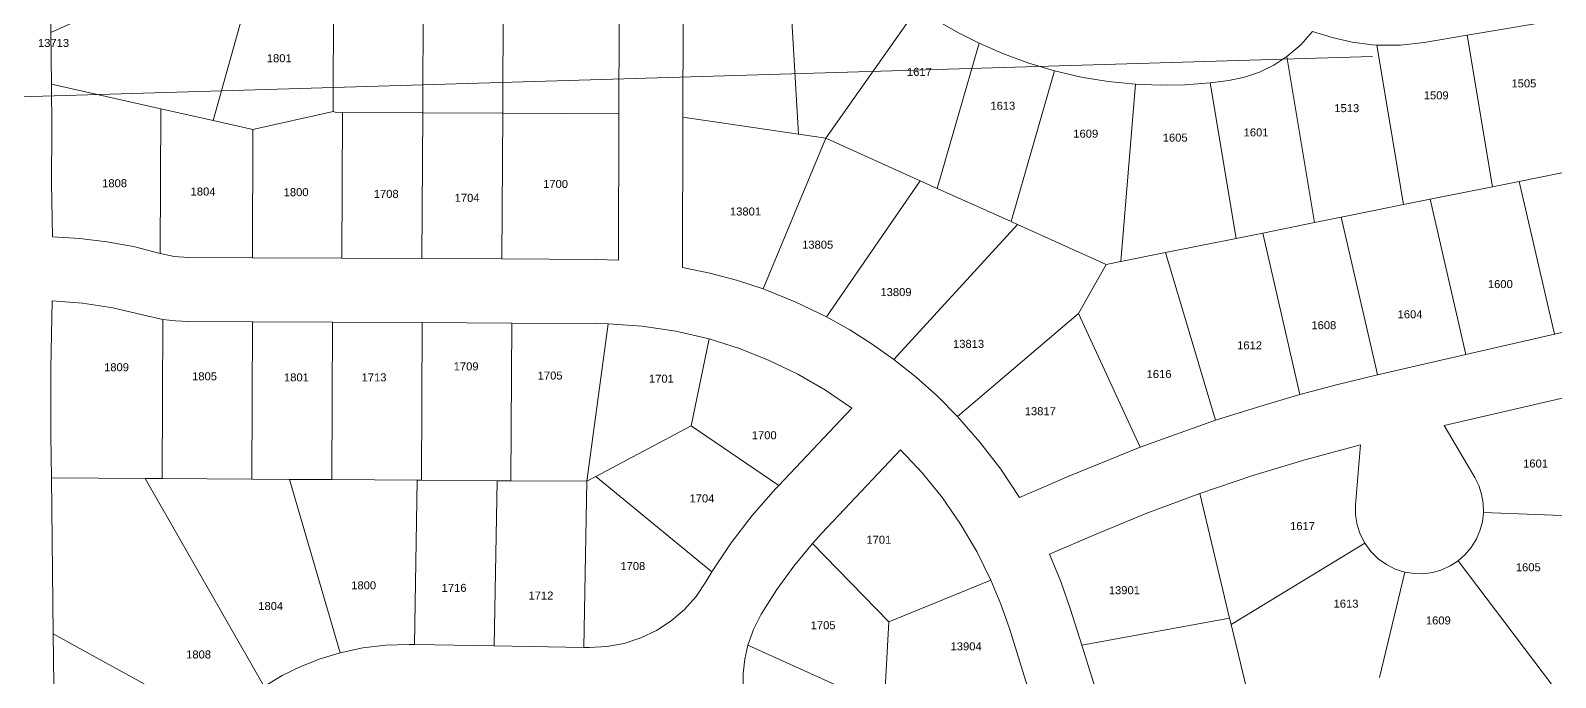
# Model space of a CAD drawing. Header units: feet. Extents: x 865220 to 5618803, y -2240498 to 1935234.
# Drawn here: x 2805746 to 2807175, y 967606 to 968212 of the extents above; entities that cross this region are included whole.
import ezdxf
from ezdxf.enums import TextEntityAlignment as Align

# ---------------------------------------------------------------- set-up
doc = ezdxf.new("R2010")
doc.units = ezdxf.units.FT
doc.header["$LTSCALE"] = 0.015
doc.header["$MEASUREMENT"] = 0
doc.layers.add('Dakota County Addresses', color=7, linetype='Continuous')
doc.layers.add('Dakota County Parcels', color=7, linetype='Continuous')
doc.styles.add('Dimensions 100', font='arial.ttf')

# ---------------------------------------------------------------- blocks, each defined once
blk = doc.blocks.new('ACMAP_ANN_TEMPLATE_Dakota County Addresses')
at = {"layer": 'Dakota County Addresses', "style": 'Dimensions 100'}
blk.add_attdef('DakotaCountyAddress', text='', height=50, dxfattribs=at).set_placement((0, 0), align=Align.CENTER)

msp = doc.modelspace()

# ---------------------------------------------------------------- linework, layer by layer
at = {"layer": 'Dakota County Parcels', "lineweight": 5}
for p, q in [((2805764.8, 968210.3), (2805763.2, 968377.4)), ((2805764.8, 968210.3), (2805909.1, 968275.4)), ((2806113.2, 968135.1), (2806113.8, 968270.1)), ((2806188.2, 968134.7), (2806188.8, 968270.9)), ((2806456.4, 968269.2), (2806465.3, 968115.2)), ((2806029.2, 968136.3), (2806029.8, 968256.7)), ((2805916.8, 968127.8), (2805948.4, 968240.7)), ((2806491.1, 968111.4), (2806577.1, 968233.5)), ((2807092, 968207.8), (2807175.8, 968221.9)), ((2805765.3, 968161.8), (2805764.8, 968210.3)), ((2806297.1, 968134.2), (2806297.3, 968219.2)), ((2806357.1, 968131.1), (2806357.3, 968220)), ((2807051.5, 968201), (2807092, 968207.8)), ((2807115.8, 968065.9), (2807092, 968207.8)), ((2806595.4, 968064.3), (2806634.5, 968200.2)), ((2807003.1, 968198.9), (2807007.4, 968198.6)), ((2807032.4, 968049.1), (2807007.4, 968198.6)), ((2805691.3, 968148.6), (2807003.2, 968187.9)), ((2806923, 968187.8), (2806949, 968032.3)), ((2806664.5, 968033.2), (2806705.1, 968174.4)), ((2806851.1, 968163.1), (2806868.7, 968165.3)), ((2805765.3, 968161.8), (2805867.7, 968138.8)), ((2805765.7, 968119.4), (2805765.3, 968161.8)), ((2806767.5, 967995.7), (2806781.1, 968161.8)), ((2806851.1, 968163.1), (2806875.5, 968017.4)), ((2805867.1, 968003.4), (2805867.7, 968138.8)), ((2805867.7, 968138.8), (2805916.8, 968127.8)), ((2805954.1, 968119.5), (2806029.2, 968136.3)), ((2806029.2, 968136.3), (2806031.2, 968135.8)), ((2805916.8, 968127.8), (2805954.1, 968119.5)), ((2806031.2, 968135.8), (2806038.2, 968135.5)), ((2806037.5, 967998.9), (2806038.2, 968135.5)), ((2806038.2, 968135.5), (2806113.2, 968135.1)), ((2806112.5, 967998.5), (2806113.2, 968135.1)), ((2806113.2, 968135.1), (2806188.2, 968134.7)), ((2806187.5, 967998.2), (2806188.2, 968134.7)), ((2806188.2, 968134.7), (2806297.1, 968134.2)), ((2806296.8, 967997.2), (2806297.1, 968134.2)), ((2806356.7, 967990.3), (2806357.1, 968131.1)), ((2806357.1, 968131.1), (2806465.3, 968115.2)), ((2805953.6, 967999.3), (2805954.1, 968119.5)), ((2806491.1, 968111.4), (2806432.1, 967970.1)), ((2806465.3, 968115.2), (2806491.1, 968111.4)), ((2806491.1, 968111.4), (2806579.5, 968071.5)), ((2807140.6, 968070.9), (2807199.1, 968082.7)), ((2806491.5, 967944), (2806579.5, 968071.5)), ((2806579.5, 968071.5), (2806595.4, 968064.3)), ((2807057.3, 968054.1), (2807115.8, 968065.9)), ((2807115.8, 968065.9), (2807140.6, 968070.9)), ((2807140.6, 968070.9), (2807173.6, 967927.7)), ((2806595.4, 968064.3), (2806664.5, 968033.2)), ((2807032.4, 968049.1), (2807057.3, 968054.1)), ((2807057.3, 968054.1), (2807090.7, 967908.6)), ((2806949, 968032.3), (2806973.9, 968037.3)), ((2806973.9, 968037.3), (2807004.9, 968043.5)), ((2806973.9, 968037.3), (2807006.6, 967895.3)), ((2807004.9, 968043.5), (2807032.4, 968049.1)), ((2806554.8, 967903.9), (2806670.6, 968030.4)), ((2806664.5, 968033.2), (2806670.6, 968030.4)), ((2806670.6, 968030.4), (2806753.8, 967992.9)), ((2806875.5, 968017.4), (2806900.3, 968022.4)), ((2806900.3, 968022.4), (2806949, 968032.3)), ((2806900.3, 968022.4), (2806935.2, 967871.1)), ((2806809.2, 968004.1), (2806875.5, 968017.4)), ((2805893.7, 967999.6), (2805953.6, 967999.3)), ((2805953.6, 967999.3), (2806037.5, 967998.9)), ((2806037.5, 967998.9), (2806112.5, 967998.5)), ((2806112.5, 967998.5), (2806187.5, 967998.2)), ((2806187.5, 967998.2), (2806275.9, 967997.7)), ((2806296.8, 967997.2), (2806275.9, 967997.7)), ((2806753.8, 967992.9), (2806767.5, 967995.7)), ((2806767.5, 967995.7), (2806809.2, 968004.1)), ((2806809.2, 968004.1), (2806856.2, 967847.1)), ((2806753.8, 967992.9), (2806727.7, 967947)), ((2805850.5, 967945.8), (2805869.7, 967941.5)), ((2805869, 967792.5), (2805869.7, 967941.5)), ((2805893.5, 967939.6), (2805953.7, 967939.3)), ((2805953, 967792), (2805953.7, 967939.3)), ((2805953.7, 967939.3), (2806028.7, 967938.9)), ((2806028, 967791.5), (2806028.7, 967938.9)), ((2806028.7, 967938.9), (2806112.7, 967938.5)), ((2806112, 967790.9), (2806112.7, 967938.5)), ((2806112.7, 967938.5), (2806196.7, 967938.1)), ((2806195.9, 967790.4), (2806196.7, 967938.1)), ((2806196.7, 967938.1), (2806275.6, 967937.8)), ((2806266.9, 967789.9), (2806287.1, 967937.5)), ((2806287.1, 967937.5), (2806275.6, 967937.8)), ((2806614.3, 967850.6), (2806727.7, 967947)), ((2806727.7, 967947), (2806785.5, 967821.9)), ((2807173.6, 967927.7), (2807246.6, 967944.5)), ((2806364.8, 967841.7), (2806381.6, 967923.2)), ((2807090.7, 967908.6), (2807173.6, 967927.7)), ((2807007.9, 967889.5), (2807090.7, 967908.6)), ((2807006.6, 967895.3), (2807007.9, 967889.5)), ((2807007.9, 967889.5), (2807006.6, 967889.2)), ((2807070.3, 967842.3), (2807216, 967875.9)), ((2806447, 967786), (2806515.4, 967858.5)), ((2806275.5, 967794.4), (2806364.8, 967841.7)), ((2806364.8, 967841.7), (2806447, 967786)), ((2806856.2, 967847.1), (2806785.5, 967821.9)), ((2807070.3, 967842.3), (2807099, 967793.6)), ((2805765.3, 967793.2), (2805764.9, 967833.2)), ((2806785.5, 967821.9), (2806718.8, 967794.8)), ((2806987.4, 967767.9), (2806991.9, 967824)), ((2806487.2, 967741.2), (2806561, 967819.4)), ((2805765.3, 967793.2), (2805853.3, 967792.6)), ((2805767, 967646.9), (2805765.3, 967793.2)), ((2806266.9, 967789.9), (2806275.5, 967794.4)), ((2806275.5, 967794.4), (2806384.2, 967705)), ((2806672.5, 967774.7), (2806718.8, 967794.8)), ((2805853.3, 967792.6), (2805869, 967792.5)), ((2805853.3, 967792.6), (2805964.8, 967597.8)), ((2805869, 967792.5), (2805953, 967792)), ((2805953, 967792), (2805988.3, 967791.7)), ((2805988.3, 967791.7), (2806028, 967791.5)), ((2805988.3, 967791.7), (2806035.8, 967629.3)), ((2806028, 967791.5), (2806107.9, 967790.9)), ((2806105.4, 967637), (2806107.9, 967790.9)), ((2806107.9, 967790.9), (2806112, 967790.9)), ((2806112, 967790.9), (2806182.9, 967790.4)), ((2806180.3, 967635.7), (2806182.9, 967790.4)), ((2806182.9, 967790.4), (2806195.9, 967790.4)), ((2806195.9, 967790.4), (2806266.9, 967789.9)), ((2806264.3, 967634.3), (2806266.9, 967789.9)), ((2806443.6, 967782.4), (2806447, 967786)), ((2806841.3, 967778.5), (2806869.3, 967661.8)), ((2807107.2, 967760.8), (2807246.3, 967755.3)), ((2806487.2, 967741.2), (2806478.4, 967731.6)), ((2806700.6, 967721.5), (2806742.6, 967739.7)), ((2806478.4, 967731.6), (2806550.1, 967658.3)), ((2806870.8, 967655.6), (2806996, 967731.9)), ((2807083.5, 967715.4), (2807203.5, 967557.1)), ((2806384.2, 967705), (2806378.6, 967695.6)), ((2806550.1, 967658.3), (2806645.7, 967697.3)), ((2807009.8, 967606.1), (2807033.4, 967704.8)), ((2806720.2, 967669.9), (2806730.7, 967636.5)), ((2806545.5, 967578.5), (2806550.1, 967658.3)), ((2806663, 967651.9), (2806679.7, 967598.7)), ((2806730.7, 967636.5), (2806869.3, 967661.8)), ((2806869.3, 967661.8), (2806870.8, 967655.6)), ((2806870.8, 967655.6), (2806892.9, 967563.7)), ((2805767, 967646.9), (2805924.3, 967560.5)), ((2805769.1, 967459.2), (2805767, 967646.9)), ((2806100.4, 967637.1), (2806105.4, 967637)), ((2806105.4, 967637), (2806180.3, 967635.7)), ((2806418, 967636.3), (2806545.5, 967578.5)), ((2806730.7, 967636.5), (2806760.6, 967541.1)), ((2806180.3, 967635.7), (2806264.3, 967634.3)), ((2806264.3, 967634.3), (2806269.6, 967634.2))]:
    msp.add_line(p, q, dxfattribs=at)
for points in [[(2806577.1, 968233.5), (2806595.6, 968221.4), (2806614.8, 968210.3), (2806634.5, 968200.2)], [(2806923, 968187.8), (2806935.9, 968198.8), (2806947.1, 968211.4)], [(2806947.1, 968211.4), (2806965.3, 968205.5), (2806984.1, 968201.3), (2807003.1, 968198.9)], [(2806634.5, 968200.2), (2806657.5, 968190.2), (2806681.1, 968181.5), (2806705.1, 968174.4)], [(2807007.4, 968198.6), (2807029.5, 968198.6), (2807051.5, 968201)], [(2806868.7, 968165.3), (2806883.2, 968168.4), (2806897.2, 968173.2), (2806910.6, 968179.7), (2806923, 968187.8)], [(2806705.1, 968174.4), (2806730.2, 968168.6), (2806755.5, 968164.4), (2806781.1, 968161.8)], [(2806781.1, 968161.8), (2806804.4, 968160.9), (2806827.8, 968161.3), (2806851.1, 968163.1)], [(2805765.7, 968119.4), (2805765.5, 968069.1), (2805766.2, 968018.8)], [(2805867.1, 968003.4), (2805842.3, 968009.7), (2805817.1, 968014.3), (2805791.8, 968017.4), (2805766.2, 968018.8)], [(2805867.1, 968003.4), (2805880.3, 968000.6), (2805893.7, 967999.6)], [(2806432.1, 967970.1), (2806407.3, 967978.2), (2806382.2, 967985), (2806356.7, 967990.3)], [(2806491.5, 967944), (2806462.2, 967958.1), (2806432.1, 967970.1)], [(2805766.1, 967958.8), (2805764.9, 967896), (2805764.9, 967833.2)], [(2805850.5, 967945.8), (2805822.7, 967952.5), (2805794.5, 967956.8), (2805766.1, 967958.8)], [(2805869.7, 967941.5), (2805881.5, 967940.1), (2805893.5, 967939.6)], [(2806381.6, 967923.2), (2806350.5, 967930.4), (2806319, 967935.2), (2806287.1, 967937.5)], [(2806554.8, 967903.9), (2806534.4, 967918.4), (2806513.3, 967931.7), (2806491.5, 967944)], [(2806515.4, 967858.5), (2806490.7, 967875.3), (2806464.8, 967890.2), (2806437.9, 967903.2), (2806410.1, 967914.3), (2806381.6, 967923.2)], [(2806614.3, 967850.6), (2806595.5, 967869.5), (2806575.6, 967887.3), (2806554.8, 967903.9)], [(2807006.6, 967889.2), (2806970.8, 967880.5), (2806935.2, 967871.1)], [(2806935.2, 967871.1), (2806895.6, 967859.4), (2806856.2, 967847.1)], [(2806672.5, 967774.7), (2806654.8, 967801.3), (2806635.4, 967826.7), (2806614.3, 967850.6)], [(2806991.9, 967824), (2806941.2, 967810.4), (2806891, 967795.2), (2806841.3, 967778.5)], [(2806645.7, 967697.3), (2806632.4, 967724.1), (2806617.3, 967749.8), (2806600.2, 967774.4), (2806581.4, 967797.6), (2806561, 967819.4)], [(2807107.2, 967760.8), (2807106.9, 967769.3), (2807105.4, 967777.8), (2807102.8, 967785.9), (2807099, 967793.6)], [(2806443.6, 967782.4), (2806422, 967757.9), (2806402.2, 967732.1), (2806384.2, 967705)], [(2806841.3, 967778.5), (2806791.6, 967759.9), (2806742.6, 967739.7)], [(2806987.4, 967767.9), (2806987.4, 967758.5), (2806988.9, 967749.2), (2806991.7, 967740.3), (2806996, 967731.9)], [(2807083.5, 967715.4), (2807090.1, 967721.2), (2807095.8, 967727.9), (2807100.4, 967735.4), (2807103.9, 967743.5), (2807106.2, 967752), (2807107.2, 967760.8)], [(2806478.4, 967731.6), (2806461, 967710.5), (2806444.9, 967688.4), (2806430.4, 967665.3)], [(2806996, 967731.9), (2807001.7, 967724.1), (2807008.6, 967717.3)], [(2806996, 967731.9), (2807001.7, 967724.1), (2807008.6, 967717.3), (2807008.6, 967717.3)], [(2806720.2, 967669.9), (2806711.1, 967696), (2806700.6, 967721.5)], [(2807008.6, 967717.3), (2807016.2, 967711.8), (2807024.5, 967707.7), (2807033.4, 967704.8)], [(2807033.4, 967704.8), (2807042.1, 967703.4), (2807050.9, 967703.3), (2807059.6, 967704.5), (2807068.1, 967706.9), (2807076.1, 967710.6), (2807083.5, 967715.4)], [(2806269.6, 967634.2), (2806285.9, 967635), (2806302, 967638), (2806317.6, 967643.1), (2806332.4, 967650.1), (2806346.1, 967659.1), (2806358.5, 967669.8), (2806369.4, 967682), (2806378.6, 967695.6)], [(2806663, 967651.9), (2806655, 967674.9), (2806645.7, 967697.3)], [(2806430.4, 967665.3), (2806423.3, 967651.2), (2806418, 967636.3)], [(2806100.4, 967637.1), (2806078.6, 967636.4), (2806057.1, 967633.8), (2806035.8, 967629.3)], [(2806418, 967636.3), (2806415, 967623.1), (2806413.5, 967609.8), (2806413.4, 967596.3)], [(2806035.8, 967629.3), (2806017.2, 967623.6), (2805999, 967616.4), (2805981.5, 967607.8), (2805964.8, 967597.8)]]:
    msp.add_lwpolyline(points, dxfattribs=at)

# ---------------------------------------------------------------- block references
at = {"layer": 'Dakota County Addresses', "lineweight": 5, "xscale": 0.15, "yscale": 0.15, "zscale": 0.15}
for p, values in [((2805767.3, 968196.8), {'DakotaCountyAddress': '13713'}), ((2805978.8, 968182.5), {'DakotaCountyAddress': '1801'}), ((2806578.6, 968169.7), {'DakotaCountyAddress': '1617'}), ((2807145.1, 968158.9), {'DakotaCountyAddress': '1505'}), ((2807062.9, 968147.7), {'DakotaCountyAddress': '1509'}), ((2806656.8, 968138), {'DakotaCountyAddress': '1613'}), ((2806979.1, 968135.7), {'DakotaCountyAddress': '1513'}), ((2806734.5, 968111.8), {'DakotaCountyAddress': '1609'}), ((2806818.3, 968108.1), {'DakotaCountyAddress': '1605'}), ((2806894.1, 968113), {'DakotaCountyAddress': '1601'}), ((2805824.5, 968065.4), {'DakotaCountyAddress': '1808'}), ((2805907.4, 968057.6), {'DakotaCountyAddress': '1804'}), ((2805994.6, 968057), {'DakotaCountyAddress': '1800'}), ((2806237.7, 968064.7), {'DakotaCountyAddress': '1700'}), ((2806079, 968055.4), {'DakotaCountyAddress': '1708'}), ((2806154.8, 968051.7), {'DakotaCountyAddress': '1704'}), ((2806415.7, 968038.9), {'DakotaCountyAddress': '13801'}), ((2806483.3, 968007.8), {'DakotaCountyAddress': '13805'}), ((2806556.7, 967963.4), {'DakotaCountyAddress': '13809'}), ((2807123, 967970.9), {'DakotaCountyAddress': '1600'}), ((2807038.4, 967942.6), {'DakotaCountyAddress': '1604'}), ((2806957.6, 967932.4), {'DakotaCountyAddress': '1608'}), ((2806624.7, 967914.9), {'DakotaCountyAddress': '13813'}), ((2806888, 967913.5), {'DakotaCountyAddress': '1612'}), ((2805826.3, 967893), {'DakotaCountyAddress': '1809'}), ((2806153.9, 967893.8), {'DakotaCountyAddress': '1709'}), ((2806803.2, 967886.6), {'DakotaCountyAddress': '1616'}), ((2805908.8, 967884.5), {'DakotaCountyAddress': '1805'}), ((2805994.9, 967883.5), {'DakotaCountyAddress': '1801'}), ((2806067.6, 967883.5), {'DakotaCountyAddress': '1713'}), ((2806232.6, 967885.2), {'DakotaCountyAddress': '1705'}), ((2806336.9, 967882.3), {'DakotaCountyAddress': '1701'}), ((2806691.9, 967851.8), {'DakotaCountyAddress': '13817'}), ((2806433.2, 967829.3), {'DakotaCountyAddress': '1700'}), ((2807156, 967802.8), {'DakotaCountyAddress': '1601'}), ((2806374.9, 967770.1), {'DakotaCountyAddress': '1704'}), ((2806937.6, 967744.2), {'DakotaCountyAddress': '1617'}), ((2806540.6, 967731.4), {'DakotaCountyAddress': '1701'}), ((2806310.1, 967706.7), {'DakotaCountyAddress': '1708'}), ((2807149.2, 967705.6), {'DakotaCountyAddress': '1605'}), ((2806057.9, 967688.7), {'DakotaCountyAddress': '1800'}), ((2806142.6, 967686.3), {'DakotaCountyAddress': '1716'}), ((2806224, 967679.1), {'DakotaCountyAddress': '1712'}), ((2806770.7, 967684.1), {'DakotaCountyAddress': '13901'}), ((2806978.4, 967671.5), {'DakotaCountyAddress': '1613'}), ((2805970.8, 967669.3), {'DakotaCountyAddress': '1804'}), ((2806488.4, 967651.3), {'DakotaCountyAddress': '1705'}), ((2807064.9, 967655.8), {'DakotaCountyAddress': '1609'}), ((2806622.4, 967631.5), {'DakotaCountyAddress': '13904'}), ((2805903.2, 967623.9), {'DakotaCountyAddress': '1808'})]:
    msp.add_blockref('ACMAP_ANN_TEMPLATE_Dakota County Addresses', p, dxfattribs=at).add_auto_attribs(values)

doc.saveas('drawing.dxf')
